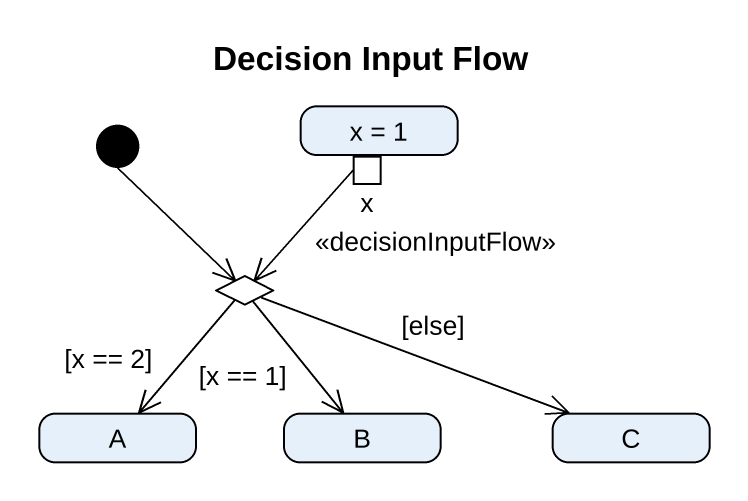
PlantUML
@startuml
title Decision Input Flow
hide empty description
state "x = 1" as x_1 {
  state "x" as x_ <<outputPin>>
}
state choice1 <<choice>>
state A
state B
state C
[*] --> choice1
x_ --> choice1 : <<decisionInputFlow>>
choice1 --> A : [x == 2]
choice1 --> B : [x == 1]
choice1 -right-> C : [else]
@enduml
